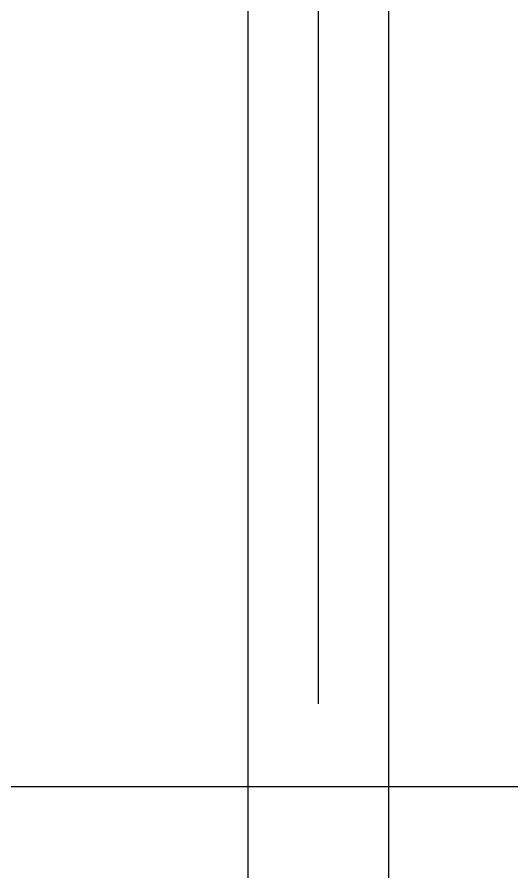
# Model space of a CAD drawing. Header units: metres. Extents: x 0 to 63075, y 0 to 44550.
# Drawn here: x 14579.6 to 14613.2, y 24827.8 to 24885.8 of the extents above; entities that cross this region are included whole.
import ezdxf

# ---------------------------------------------------------------- set-up
doc = ezdxf.new("R2010")
doc.units = ezdxf.units.M
doc.header["$LTSCALE"] = 75
doc.linetypes.add('HIDDEN2', pattern=[4.7625, 3.175, -1.5875])
for name, color, linetype in [('SDM', 7, 'Continuous'), ('SL1', 8, 'Continuous'), ('SL4', 4, 'Continuous'), ('ST1', 7, 'HIDDEN2')]:
    doc.layers.add(name, color=color, linetype=linetype)

# ---------------------------------------------------------------- blocks, each defined once
blk = doc.blocks.new('A$C29c634ac')
at = {"layer": 'SL1'}
blk.add_line((6470.014, 2165.219), (5890.014, 2165.219), dxfattribs=at)
blk.add_ellipse((6229.827, 2446.586), major_axis=(0, -241.3), ratio=0.965926, start_param=4.712389, end_param=7.118354, dxfattribs=at)
blk = doc.blocks.new('A$Ca53c419a')
at = {"layer": 'SL4'}
for p, q in [((215, 215.76), (1004.763, 215.76)), ((1004.763, 206.235), (54.76, 206.235))]:
    blk.add_line(p, q, dxfattribs=at)
at = {"layer": 'ST1'}
for p, q in [((215, 215.76), (1004.763, 215.76)), ((1004.763, 210.997), (4.763, 210.997))]:
    blk.add_line(p, q, dxfattribs=at)

msp = doc.modelspace()

# ---------------------------------------------------------------- block references
at = {"layer": 'SDM'}
msp.add_blockref('A$C29c634ac', (8259.513, 22668.364), dxfattribs=at)
at = {"layer": 'SDM', "rotation": 90}
msp.add_blockref('A$Ca53c419a', (14811.027, 24429.769), dxfattribs=at)

doc.saveas('drawing.dxf')
